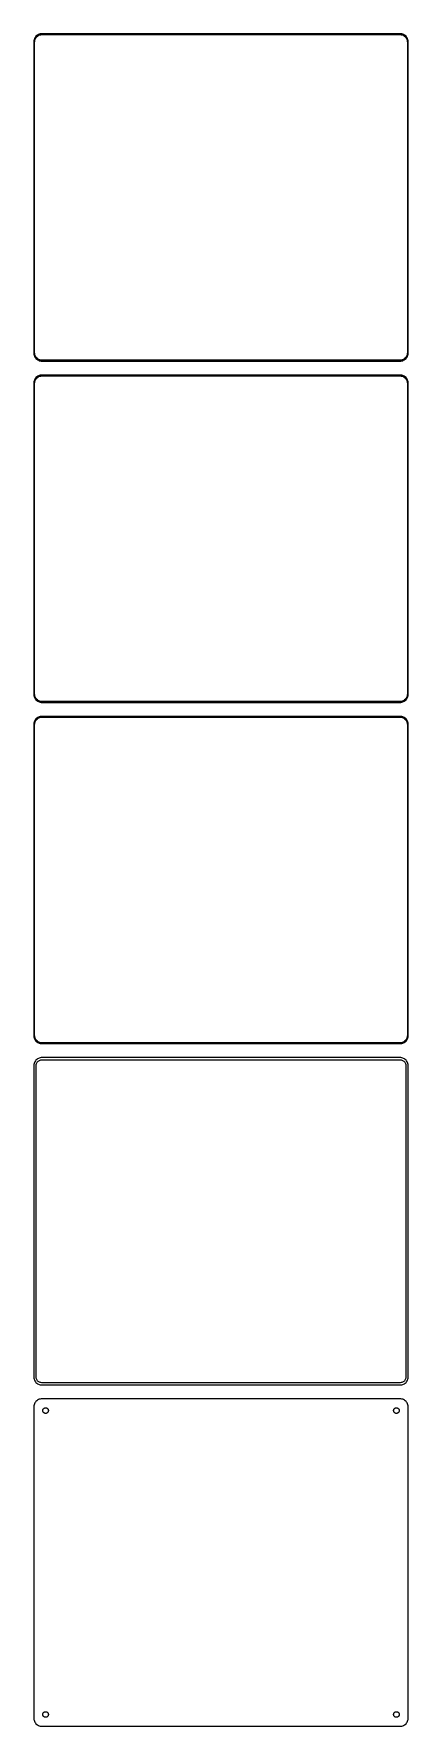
# Model space of a CAD drawing. Header units: metres. Extents: x -120 to 120, y 771 to 1857.
import ezdxf

# ---------------------------------------------------------------- set-up
doc = ezdxf.new("R2010")
doc.units = ezdxf.units.M

msp = doc.modelspace()

# ---------------------------------------------------------------- linework, layer by layer
for p, q in [((-119.961, 1852.63), (-120, 1852)), ((-120, 1852), (-120, 1652)), ((-119.843, 1853.24), (-119.961, 1852.63)), ((-119.649, 1853.84), (-119.843, 1853.24)), ((-119.382, 1854.41), (-119.649, 1853.84)), ((-119.5, 1851.75), (-119.463, 1852.35)), ((-119.5, 1652.25), (-119.5, 1851.75)), ((-119.463, 1852.35), (-119.351, 1852.93)), ((-119.045, 1854.94), (-119.382, 1854.41)), ((-119.351, 1852.93), (-119.166, 1853.5)), ((-119.166, 1853.5), (-118.912, 1854.04)), ((-118.645, 1855.42), (-119.045, 1854.94)), ((-118.912, 1854.04), (-118.593, 1854.54)), ((-118.187, 1855.85), (-118.645, 1855.42)), ((-118.593, 1854.54), (-118.213, 1855)), ((-118.213, 1855), (-117.778, 1855.41)), ((-117.679, 1856.22), (-118.187, 1855.85)), ((-117.778, 1855.41), (-117.295, 1855.76)), ((-117.129, 1856.52), (-117.679, 1856.22)), ((-117.295, 1855.76), (-116.772, 1856.05)), ((-116.545, 1856.76), (-117.129, 1856.52)), ((-116.772, 1856.05), (-116.218, 1856.27)), ((-115.937, 1856.91), (-116.545, 1856.76)), ((-116.218, 1856.27), (-115.64, 1856.42)), ((-115.314, 1856.99), (-115.937, 1856.91)), ((-115.64, 1856.42), (-115.048, 1856.49)), ((115.314, 1856.99), (-115.314, 1856.99)), ((-115.048, 1856.49), (115.048, 1856.49)), ((115.048, 1856.49), (115.64, 1856.42)), ((115.937, 1856.91), (115.314, 1856.99)), ((115.64, 1856.42), (116.218, 1856.27)), ((116.545, 1856.76), (115.937, 1856.91)), ((116.218, 1856.27), (116.772, 1856.05)), ((117.129, 1856.52), (116.545, 1856.76)), ((116.772, 1856.05), (117.295, 1855.76)), ((117.679, 1856.22), (117.129, 1856.52)), ((117.295, 1855.76), (117.778, 1855.41)), ((118.187, 1855.85), (117.679, 1856.22)), ((117.778, 1855.41), (118.213, 1855)), ((118.645, 1855.42), (118.187, 1855.85)), ((118.213, 1855), (118.593, 1854.54)), ((118.593, 1854.54), (118.912, 1854.04)), ((119.045, 1854.94), (118.645, 1855.42)), ((118.912, 1854.04), (119.166, 1853.5)), ((119.382, 1854.41), (119.045, 1854.94)), ((119.166, 1853.5), (119.351, 1852.93)), ((119.351, 1852.93), (119.463, 1852.35)), ((119.649, 1853.84), (119.382, 1854.41)), ((119.463, 1852.35), (119.5, 1851.75)), ((119.5, 1851.75), (119.5, 1652.25)), ((119.843, 1853.24), (119.649, 1853.84)), ((119.961, 1852.63), (119.843, 1853.24)), ((120, 1852), (119.961, 1852.63)), ((120, 1652), (120, 1852)), ((-120, 1652), (-119.961, 1651.37)), ((-119.961, 1651.37), (-119.843, 1650.76)), ((-119.843, 1650.76), (-119.649, 1650.16)), ((-119.463, 1651.65), (-119.5, 1652.25)), ((-119.351, 1651.07), (-119.463, 1651.65)), ((-119.166, 1650.5), (-119.351, 1651.07)), ((119.351, 1651.07), (119.166, 1650.5)), ((119.463, 1651.65), (119.351, 1651.07)), ((119.5, 1652.25), (119.463, 1651.65)), ((119.649, 1650.16), (119.843, 1650.76)), ((119.843, 1650.76), (119.961, 1651.37)), ((119.961, 1651.37), (120, 1652)), ((-119.649, 1650.16), (-119.382, 1649.59)), ((-119.382, 1649.59), (-119.045, 1649.06)), ((-118.912, 1649.96), (-119.166, 1650.5)), ((-119.045, 1649.06), (-118.645, 1648.58)), ((-118.593, 1649.46), (-118.912, 1649.96)), ((-118.645, 1648.58), (-118.187, 1648.15)), ((-118.213, 1649), (-118.593, 1649.46)), ((-117.778, 1648.59), (-118.213, 1649)), ((-118.187, 1648.15), (-117.679, 1647.78)), ((-117.295, 1648.24), (-117.778, 1648.59)), ((-117.679, 1647.78), (-117.129, 1647.48)), ((-116.772, 1647.95), (-117.295, 1648.24)), ((-117.129, 1647.48), (-116.545, 1647.24)), ((-116.218, 1647.73), (-116.772, 1647.95)), ((-116.545, 1647.24), (-115.937, 1647.09)), ((-115.64, 1647.58), (-116.218, 1647.73)), ((-115.937, 1647.09), (-115.314, 1647.01)), ((-115.048, 1647.51), (-115.64, 1647.58)), ((-115.314, 1647.01), (115.314, 1647.01)), ((115.048, 1647.51), (-115.048, 1647.51)), ((115.64, 1647.58), (115.048, 1647.51)), ((115.314, 1647.01), (115.937, 1647.09)), ((116.218, 1647.73), (115.64, 1647.58)), ((115.937, 1647.09), (116.545, 1647.24)), ((116.772, 1647.95), (116.218, 1647.73)), ((116.545, 1647.24), (117.129, 1647.48)), ((117.295, 1648.24), (116.772, 1647.95)), ((117.129, 1647.48), (117.679, 1647.78)), ((117.778, 1648.59), (117.295, 1648.24)), ((117.679, 1647.78), (118.187, 1648.15)), ((118.213, 1649), (117.778, 1648.59)), ((118.187, 1648.15), (118.645, 1648.58)), ((118.593, 1649.46), (118.213, 1649)), ((118.912, 1649.96), (118.593, 1649.46)), ((118.645, 1648.58), (119.045, 1649.06)), ((119.166, 1650.5), (118.912, 1649.96)), ((119.045, 1649.06), (119.382, 1649.59)), ((119.382, 1649.59), (119.649, 1650.16)), ((-119.961, 1633.63), (-120, 1633)), ((-120, 1633), (-120, 1433)), ((-119.843, 1634.24), (-119.961, 1633.63)), ((-119.649, 1634.84), (-119.843, 1634.24)), ((-119.382, 1635.41), (-119.649, 1634.84)), ((-119.5, 1632.75), (-119.463, 1633.35)), ((-119.5, 1433.25), (-119.5, 1632.75)), ((-119.463, 1633.35), (-119.351, 1633.93)), ((-119.045, 1635.94), (-119.382, 1635.41)), ((-119.351, 1633.93), (-119.166, 1634.5)), ((-119.166, 1634.5), (-118.912, 1635.04)), ((-118.645, 1636.42), (-119.045, 1635.94)), ((-118.912, 1635.04), (-118.593, 1635.54)), ((-118.187, 1636.85), (-118.645, 1636.42)), ((-118.593, 1635.54), (-118.213, 1636)), ((-118.213, 1636), (-117.778, 1636.41)), ((-117.679, 1637.22), (-118.187, 1636.85)), ((-117.778, 1636.41), (-117.295, 1636.76)), ((-117.129, 1637.52), (-117.679, 1637.22)), ((-117.295, 1636.76), (-116.772, 1637.05)), ((-116.545, 1637.76), (-117.129, 1637.52)), ((-116.772, 1637.05), (-116.218, 1637.27)), ((-115.937, 1637.91), (-116.545, 1637.76)), ((-116.218, 1637.27), (-115.64, 1637.42)), ((-115.314, 1637.99), (-115.937, 1637.91)), ((-115.64, 1637.42), (-115.048, 1637.49)), ((115.314, 1637.99), (-115.314, 1637.99)), ((-115.048, 1637.49), (115.048, 1637.49)), ((115.048, 1637.49), (115.64, 1637.42)), ((115.937, 1637.91), (115.314, 1637.99)), ((115.64, 1637.42), (116.218, 1637.27)), ((116.545, 1637.76), (115.937, 1637.91)), ((116.218, 1637.27), (116.772, 1637.05)), ((117.129, 1637.52), (116.545, 1637.76)), ((116.772, 1637.05), (117.295, 1636.76)), ((117.679, 1637.22), (117.129, 1637.52)), ((117.295, 1636.76), (117.778, 1636.41)), ((118.187, 1636.85), (117.679, 1637.22)), ((117.778, 1636.41), (118.213, 1636)), ((118.645, 1636.42), (118.187, 1636.85)), ((118.213, 1636), (118.593, 1635.54)), ((118.593, 1635.54), (118.912, 1635.04)), ((119.045, 1635.94), (118.645, 1636.42)), ((118.912, 1635.04), (119.166, 1634.5)), ((119.382, 1635.41), (119.045, 1635.94)), ((119.166, 1634.5), (119.351, 1633.93)), ((119.351, 1633.93), (119.463, 1633.35)), ((119.649, 1634.84), (119.382, 1635.41)), ((119.463, 1633.35), (119.5, 1632.75)), ((119.5, 1632.75), (119.5, 1433.25)), ((119.843, 1634.24), (119.649, 1634.84)), ((119.961, 1633.63), (119.843, 1634.24)), ((120, 1633), (119.961, 1633.63)), ((120, 1433), (120, 1633)), ((-120, 1433), (-119.961, 1432.37)), ((-119.961, 1432.37), (-119.843, 1431.76)), ((-119.843, 1431.76), (-119.649, 1431.16)), ((-119.649, 1431.16), (-119.382, 1430.59)), ((-119.463, 1432.65), (-119.5, 1433.25)), ((-119.351, 1432.07), (-119.463, 1432.65)), ((-119.382, 1430.59), (-119.045, 1430.06)), ((-119.166, 1431.5), (-119.351, 1432.07)), ((-118.912, 1430.96), (-119.166, 1431.5)), ((-119.045, 1430.06), (-118.645, 1429.58)), ((-118.593, 1430.46), (-118.912, 1430.96)), ((-118.645, 1429.58), (-118.187, 1429.15)), ((-118.213, 1430), (-118.593, 1430.46)), ((-117.778, 1429.59), (-118.213, 1430)), ((-118.187, 1429.15), (-117.679, 1428.78)), ((-117.295, 1429.24), (-117.778, 1429.59)), ((-117.679, 1428.78), (-117.129, 1428.48)), ((-116.772, 1428.95), (-117.295, 1429.24)), ((-117.129, 1428.48), (-116.545, 1428.24)), ((-116.218, 1428.73), (-116.772, 1428.95)), ((-116.545, 1428.24), (-115.937, 1428.09)), ((-115.64, 1428.58), (-116.218, 1428.73)), ((-115.937, 1428.09), (-115.314, 1428.01)), ((-115.048, 1428.51), (-115.64, 1428.58)), ((-115.314, 1428.01), (115.314, 1428.01)), ((115.048, 1428.51), (-115.048, 1428.51)), ((115.64, 1428.58), (115.048, 1428.51)), ((115.314, 1428.01), (115.937, 1428.09)), ((116.218, 1428.73), (115.64, 1428.58)), ((115.937, 1428.09), (116.545, 1428.24)), ((116.772, 1428.95), (116.218, 1428.73)), ((116.545, 1428.24), (117.129, 1428.48)), ((117.295, 1429.24), (116.772, 1428.95)), ((117.129, 1428.48), (117.679, 1428.78)), ((117.778, 1429.59), (117.295, 1429.24)), ((117.679, 1428.78), (118.187, 1429.15)), ((118.213, 1430), (117.778, 1429.59)), ((118.187, 1429.15), (118.645, 1429.58)), ((118.593, 1430.46), (118.213, 1430)), ((118.912, 1430.96), (118.593, 1430.46)), ((118.645, 1429.58), (119.045, 1430.06)), ((119.166, 1431.5), (118.912, 1430.96)), ((119.045, 1430.06), (119.382, 1430.59)), ((119.351, 1432.07), (119.166, 1431.5)), ((119.463, 1432.65), (119.351, 1432.07)), ((119.382, 1430.59), (119.649, 1431.16)), ((119.5, 1433.25), (119.463, 1432.65)), ((119.649, 1431.16), (119.843, 1431.76)), ((119.843, 1431.76), (119.961, 1432.37)), ((119.961, 1432.37), (120, 1433)), ((-119.961, 1414.63), (-120, 1414)), ((-120, 1414), (-120, 1214)), ((-119.843, 1415.24), (-119.961, 1414.63)), ((-119.649, 1415.84), (-119.843, 1415.24)), ((-119.382, 1416.41), (-119.649, 1415.84)), ((-119.5, 1413.75), (-119.463, 1414.35)), ((-119.5, 1214.25), (-119.5, 1413.75)), ((-119.463, 1414.35), (-119.351, 1414.93)), ((-119.045, 1416.94), (-119.382, 1416.41)), ((-119.351, 1414.93), (-119.166, 1415.5)), ((-119.166, 1415.5), (-118.912, 1416.04)), ((-118.645, 1417.42), (-119.045, 1416.94)), ((-118.912, 1416.04), (-118.593, 1416.54)), ((-118.187, 1417.85), (-118.645, 1417.42)), ((-118.593, 1416.54), (-118.213, 1417)), ((-118.213, 1417), (-117.778, 1417.41)), ((-117.679, 1418.22), (-118.187, 1417.85)), ((-117.778, 1417.41), (-117.295, 1417.76)), ((-117.129, 1418.52), (-117.679, 1418.22)), ((-117.295, 1417.76), (-116.772, 1418.05)), ((-116.545, 1418.76), (-117.129, 1418.52)), ((-116.772, 1418.05), (-116.218, 1418.27)), ((-115.937, 1418.91), (-116.545, 1418.76)), ((-116.218, 1418.27), (-115.64, 1418.42)), ((-115.314, 1418.99), (-115.937, 1418.91)), ((-115.64, 1418.42), (-115.048, 1418.49)), ((115.314, 1418.99), (-115.314, 1418.99)), ((-115.048, 1418.49), (115.048, 1418.49)), ((115.048, 1418.49), (115.64, 1418.42)), ((115.937, 1418.91), (115.314, 1418.99)), ((115.64, 1418.42), (116.218, 1418.27)), ((116.545, 1418.76), (115.937, 1418.91)), ((116.218, 1418.27), (116.772, 1418.05)), ((117.129, 1418.52), (116.545, 1418.76)), ((116.772, 1418.05), (117.295, 1417.76)), ((117.679, 1418.22), (117.129, 1418.52)), ((117.295, 1417.76), (117.778, 1417.41)), ((118.187, 1417.85), (117.679, 1418.22)), ((117.778, 1417.41), (118.213, 1417)), ((118.645, 1417.42), (118.187, 1417.85)), ((118.213, 1417), (118.593, 1416.54)), ((118.593, 1416.54), (118.912, 1416.04)), ((119.045, 1416.94), (118.645, 1417.42)), ((118.912, 1416.04), (119.166, 1415.5)), ((119.382, 1416.41), (119.045, 1416.94)), ((119.166, 1415.5), (119.351, 1414.93)), ((119.351, 1414.93), (119.463, 1414.35)), ((119.649, 1415.84), (119.382, 1416.41)), ((119.463, 1414.35), (119.5, 1413.75)), ((119.5, 1413.75), (119.5, 1214.25)), ((119.843, 1415.24), (119.649, 1415.84)), ((119.961, 1414.63), (119.843, 1415.24)), ((120, 1414), (119.961, 1414.63)), ((120, 1214), (120, 1414)), ((-120, 1214), (-119.961, 1213.37)), ((-119.961, 1213.37), (-119.843, 1212.76)), ((-119.843, 1212.76), (-119.649, 1212.16)), ((-119.649, 1212.16), (-119.382, 1211.59)), ((-119.463, 1213.65), (-119.5, 1214.25)), ((-119.351, 1213.07), (-119.463, 1213.65)), ((-119.382, 1211.59), (-119.045, 1211.06)), ((-119.166, 1212.5), (-119.351, 1213.07)), ((-118.912, 1211.96), (-119.166, 1212.5)), ((-119.045, 1211.06), (-118.645, 1210.58)), ((-118.593, 1211.46), (-118.912, 1211.96)), ((-118.645, 1210.58), (-118.187, 1210.15)), ((-118.213, 1211), (-118.593, 1211.46)), ((-117.778, 1210.59), (-118.213, 1211)), ((-118.187, 1210.15), (-117.679, 1209.78)), ((-117.295, 1210.24), (-117.778, 1210.59)), ((-117.679, 1209.78), (-117.129, 1209.48)), ((-116.772, 1209.95), (-117.295, 1210.24)), ((-117.129, 1209.48), (-116.545, 1209.24)), ((-116.218, 1209.73), (-116.772, 1209.95)), ((-116.545, 1209.24), (-115.937, 1209.09)), ((-115.64, 1209.58), (-116.218, 1209.73)), ((-115.937, 1209.09), (-115.314, 1209.01)), ((-115.048, 1209.51), (-115.64, 1209.58)), ((-115.314, 1209.01), (115.314, 1209.01)), ((115.048, 1209.51), (-115.048, 1209.51)), ((115.64, 1209.58), (115.048, 1209.51)), ((115.314, 1209.01), (115.937, 1209.09)), ((116.218, 1209.73), (115.64, 1209.58)), ((115.937, 1209.09), (116.545, 1209.24)), ((116.772, 1209.95), (116.218, 1209.73)), ((116.545, 1209.24), (117.129, 1209.48)), ((117.295, 1210.24), (116.772, 1209.95)), ((117.129, 1209.48), (117.679, 1209.78)), ((117.778, 1210.59), (117.295, 1210.24)), ((117.679, 1209.78), (118.187, 1210.15)), ((118.213, 1211), (117.778, 1210.59)), ((118.187, 1210.15), (118.645, 1210.58)), ((118.593, 1211.46), (118.213, 1211)), ((118.912, 1211.96), (118.593, 1211.46)), ((118.645, 1210.58), (119.045, 1211.06)), ((119.166, 1212.5), (118.912, 1211.96)), ((119.045, 1211.06), (119.382, 1211.59)), ((119.351, 1213.07), (119.166, 1212.5)), ((119.463, 1213.65), (119.351, 1213.07)), ((119.382, 1211.59), (119.649, 1212.16)), ((119.5, 1214.25), (119.463, 1213.65)), ((119.649, 1212.16), (119.843, 1212.76)), ((119.843, 1212.76), (119.961, 1213.37)), ((119.961, 1213.37), (120, 1214)), ((-119.961, 1195.63), (-120, 1195)), ((-120, 1195), (-120, 995)), ((-119.843, 1196.24), (-119.961, 1195.63)), ((-119.649, 1196.84), (-119.843, 1196.24)), ((-119.382, 1197.41), (-119.649, 1196.84)), ((-119.045, 1197.94), (-119.382, 1197.41)), ((-118.645, 1198.42), (-119.045, 1197.94)), ((-118.187, 1198.85), (-118.645, 1198.42)), ((-118.619, 1194.75), (-118.589, 1195.23)), ((-118.619, 995.25), (-118.619, 1194.75)), ((-118.589, 1195.23), (-118.498, 1195.71)), ((-118.498, 1195.71), (-118.348, 1196.17)), ((-118.348, 1196.17), (-118.141, 1196.61)), ((-117.679, 1199.22), (-118.187, 1198.85)), ((-118.141, 1196.61), (-117.88, 1197.02)), ((-117.88, 1197.02), (-117.571, 1197.4)), ((-117.129, 1199.52), (-117.679, 1199.22)), ((-117.571, 1197.4), (-117.216, 1197.73)), ((-117.216, 1197.73), (-116.823, 1198.02)), ((-116.545, 1199.76), (-117.129, 1199.52)), ((-116.823, 1198.02), (-116.398, 1198.25)), ((-115.937, 1199.91), (-116.545, 1199.76)), ((-116.398, 1198.25), (-115.946, 1198.43)), ((-115.946, 1198.43), (-115.475, 1198.55)), ((-115.314, 1199.99), (-115.937, 1199.91)), ((-115.475, 1198.55), (-114.993, 1198.61)), ((115.314, 1199.99), (-115.314, 1199.99)), ((-114.993, 1198.61), (114.993, 1198.61)), ((114.993, 1198.61), (115.475, 1198.55)), ((115.937, 1199.91), (115.314, 1199.99)), ((115.475, 1198.55), (115.946, 1198.43)), ((116.545, 1199.76), (115.937, 1199.91)), ((115.946, 1198.43), (116.398, 1198.25)), ((116.398, 1198.25), (116.823, 1198.02)), ((117.129, 1199.52), (116.545, 1199.76)), ((116.823, 1198.02), (117.216, 1197.73)), ((117.679, 1199.22), (117.129, 1199.52)), ((117.216, 1197.73), (117.571, 1197.4)), ((117.571, 1197.4), (117.88, 1197.02)), ((118.187, 1198.85), (117.679, 1199.22)), ((117.88, 1197.02), (118.141, 1196.61)), ((118.141, 1196.61), (118.348, 1196.17)), ((118.645, 1198.42), (118.187, 1198.85)), ((118.348, 1196.17), (118.498, 1195.71)), ((118.498, 1195.71), (118.589, 1195.23)), ((118.589, 1195.23), (118.619, 1194.75)), ((118.619, 1194.75), (118.619, 995.25)), ((119.045, 1197.94), (118.645, 1198.42)), ((119.382, 1197.41), (119.045, 1197.94)), ((119.649, 1196.84), (119.382, 1197.41)), ((119.843, 1196.24), (119.649, 1196.84)), ((119.961, 1195.63), (119.843, 1196.24)), ((120, 1195), (119.961, 1195.63)), ((120, 995), (120, 1195)), ((-120, 995), (-119.961, 994.373)), ((-119.961, 994.373), (-119.843, 993.757)), ((-119.843, 993.757), (-119.649, 993.159)), ((-119.649, 993.159), (-119.382, 992.591)), ((-119.382, 992.591), (-119.045, 992.061)), ((-119.045, 992.061), (-118.645, 991.577)), ((-118.645, 991.577), (-118.187, 991.147)), ((-118.589, 994.765), (-118.619, 995.25)), ((-118.498, 994.288), (-118.589, 994.765)), ((-118.348, 993.826), (-118.498, 994.288)), ((-118.141, 993.386), (-118.348, 993.826)), ((-118.187, 991.147), (-117.679, 990.778)), ((-117.88, 992.976), (-118.141, 993.386)), ((-117.571, 992.601), (-117.88, 992.976)), ((-117.679, 990.778), (-117.129, 990.476)), ((-117.216, 992.269), (-117.571, 992.601)), ((-116.823, 991.983), (-117.216, 992.269)), ((-117.129, 990.476), (-116.545, 990.245)), ((-116.398, 991.749), (-116.823, 991.983)), ((-116.545, 990.245), (-115.937, 990.089)), ((-115.946, 991.57), (-116.398, 991.749)), ((-115.475, 991.449), (-115.946, 991.57)), ((-115.937, 990.089), (-115.314, 990.01)), ((-114.993, 991.388), (-115.475, 991.449)), ((-115.314, 990.01), (115.314, 990.01)), ((114.993, 991.388), (-114.993, 991.388)), ((115.475, 991.449), (114.993, 991.388)), ((115.314, 990.01), (115.937, 990.089)), ((115.946, 991.57), (115.475, 991.449)), ((115.937, 990.089), (116.545, 990.245)), ((116.398, 991.749), (115.946, 991.57)), ((116.823, 991.983), (116.398, 991.749)), ((116.545, 990.245), (117.129, 990.476)), ((117.216, 992.269), (116.823, 991.983)), ((117.129, 990.476), (117.679, 990.778)), ((117.571, 992.601), (117.216, 992.269)), ((117.88, 992.976), (117.571, 992.601)), ((117.679, 990.778), (118.187, 991.147)), ((118.141, 993.386), (117.88, 992.976)), ((118.348, 993.826), (118.141, 993.386)), ((118.187, 991.147), (118.645, 991.577)), ((118.498, 994.288), (118.348, 993.826)), ((118.589, 994.765), (118.498, 994.288)), ((118.619, 995.25), (118.589, 994.765)), ((118.645, 991.577), (119.045, 992.061)), ((119.045, 992.061), (119.382, 992.591)), ((119.382, 992.591), (119.649, 993.159)), ((119.649, 993.159), (119.843, 993.757)), ((119.843, 993.757), (119.961, 994.373)), ((119.961, 994.373), (120, 995)), ((-119.649, 977.841), (-119.843, 977.243)), ((-119.382, 978.409), (-119.649, 977.841)), ((-119.045, 978.939), (-119.382, 978.409)), ((-118.645, 979.423), (-119.045, 978.939)), ((-118.187, 979.853), (-118.645, 979.423)), ((-117.679, 980.222), (-118.187, 979.853)), ((-117.129, 980.524), (-117.679, 980.222)), ((-116.545, 980.755), (-117.129, 980.524)), ((-115.937, 980.911), (-116.545, 980.755)), ((-115.314, 980.99), (-115.937, 980.911)), ((115.314, 980.99), (-115.314, 980.99)), ((115.937, 980.911), (115.314, 980.99)), ((116.545, 980.755), (115.937, 980.911)), ((117.129, 980.524), (116.545, 980.755)), ((117.679, 980.222), (117.129, 980.524)), ((118.187, 979.853), (117.679, 980.222)), ((118.645, 979.423), (118.187, 979.853)), ((119.045, 978.939), (118.645, 979.423)), ((119.382, 978.409), (119.045, 978.939)), ((119.649, 977.841), (119.382, 978.409)), ((119.843, 977.243), (119.649, 977.841)), ((-119.961, 976.627), (-120, 976)), ((-120, 976), (-120, 776)), ((-119.843, 977.243), (-119.961, 976.627)), ((-114.3, 973.5), (-114.286, 973.726)), ((-114.286, 973.274), (-114.3, 973.5)), ((-114.286, 973.726), (-114.243, 973.948)), ((-114.243, 973.052), (-114.286, 973.274)), ((-114.243, 973.948), (-114.174, 974.163)), ((-114.174, 972.837), (-114.243, 973.052)), ((-114.174, 974.163), (-114.077, 974.367)), ((-114.077, 972.633), (-114.174, 972.837)), ((-114.077, 974.367), (-113.956, 974.558)), ((-113.956, 972.442), (-114.077, 972.633)), ((-113.956, 974.558), (-113.812, 974.732)), ((-113.812, 972.268), (-113.956, 972.442)), ((-113.812, 974.732), (-113.647, 974.887)), ((-113.647, 972.113), (-113.812, 972.268)), ((-113.647, 974.887), (-113.464, 975.02)), ((-113.464, 971.98), (-113.647, 972.113)), ((-113.464, 975.02), (-113.266, 975.129)), ((-113.266, 971.871), (-113.464, 971.98)), ((-113.266, 975.129), (-113.056, 975.212)), ((-113.056, 971.788), (-113.266, 971.871)), ((-113.056, 975.212), (-112.837, 975.268)), ((-112.837, 971.732), (-113.056, 971.788)), ((-112.837, 975.268), (-112.613, 975.296)), ((-112.613, 971.704), (-112.837, 971.732)), ((-112.613, 975.296), (-112.387, 975.296)), ((-112.387, 971.704), (-112.613, 971.704)), ((-112.387, 975.296), (-112.163, 975.268)), ((-112.163, 971.732), (-112.387, 971.704)), ((-112.163, 975.268), (-111.944, 975.212)), ((-111.944, 971.788), (-112.163, 971.732)), ((-111.944, 975.212), (-111.734, 975.129)), ((-111.734, 971.871), (-111.944, 971.788)), ((-111.734, 975.129), (-111.536, 975.02)), ((-111.536, 971.98), (-111.734, 971.871)), ((-111.536, 975.02), (-111.353, 974.887)), ((-111.353, 972.113), (-111.536, 971.98)), ((-111.353, 974.887), (-111.188, 974.732)), ((-111.188, 972.268), (-111.353, 972.113)), ((-111.188, 974.732), (-111.044, 974.558)), ((-111.044, 972.442), (-111.188, 972.268)), ((-111.044, 974.558), (-110.923, 974.367)), ((-110.923, 972.633), (-111.044, 972.442)), ((-110.923, 974.367), (-110.826, 974.163)), ((-110.826, 972.837), (-110.923, 972.633)), ((-110.826, 974.163), (-110.757, 973.948)), ((-110.757, 973.052), (-110.826, 972.837)), ((-110.757, 973.948), (-110.714, 973.726)), ((-110.714, 973.274), (-110.757, 973.052)), ((-110.714, 973.726), (-110.7, 973.5)), ((-110.7, 973.5), (-110.714, 973.274)), ((110.7, 973.5), (110.714, 973.726)), ((110.714, 973.274), (110.7, 973.5)), ((110.714, 973.726), (110.757, 973.948)), ((110.757, 973.052), (110.714, 973.274)), ((110.757, 973.948), (110.826, 974.163)), ((110.826, 972.837), (110.757, 973.052)), ((110.826, 974.163), (110.923, 974.367)), ((110.923, 972.633), (110.826, 972.837)), ((110.923, 974.367), (111.044, 974.558)), ((111.044, 972.442), (110.923, 972.633)), ((111.044, 974.558), (111.188, 974.732)), ((111.188, 972.268), (111.044, 972.442)), ((111.188, 974.732), (111.353, 974.887)), ((111.353, 972.113), (111.188, 972.268)), ((111.353, 974.887), (111.536, 975.02)), ((111.536, 971.98), (111.353, 972.113)), ((111.536, 975.02), (111.734, 975.129)), ((111.734, 971.871), (111.536, 971.98)), ((111.734, 975.129), (111.944, 975.212)), ((111.944, 971.788), (111.734, 971.871)), ((111.944, 975.212), (112.163, 975.268)), ((112.163, 971.732), (111.944, 971.788)), ((112.163, 975.268), (112.387, 975.296)), ((112.387, 971.704), (112.163, 971.732)), ((112.387, 975.296), (112.613, 975.296)), ((112.613, 971.704), (112.387, 971.704)), ((112.613, 975.296), (112.837, 975.268)), ((112.837, 971.732), (112.613, 971.704)), ((112.837, 975.268), (113.056, 975.212)), ((113.056, 971.788), (112.837, 971.732)), ((113.056, 975.212), (113.266, 975.129)), ((113.266, 971.871), (113.056, 971.788)), ((113.266, 975.129), (113.464, 975.02)), ((113.464, 971.98), (113.266, 971.871)), ((113.464, 975.02), (113.647, 974.887)), ((113.647, 972.113), (113.464, 971.98)), ((113.647, 974.887), (113.812, 974.732)), ((113.812, 972.268), (113.647, 972.113)), ((113.812, 974.732), (113.956, 974.558)), ((113.956, 972.442), (113.812, 972.268)), ((113.956, 974.558), (114.077, 974.367)), ((114.077, 972.633), (113.956, 972.442)), ((114.077, 974.367), (114.174, 974.163)), ((114.174, 972.837), (114.077, 972.633)), ((114.174, 974.163), (114.243, 973.948)), ((114.243, 973.052), (114.174, 972.837)), ((114.243, 973.948), (114.286, 973.726)), ((114.286, 973.274), (114.243, 973.052)), ((114.286, 973.726), (114.3, 973.5)), ((114.3, 973.5), (114.286, 973.274)), ((119.961, 976.627), (119.843, 977.243)), ((120, 976), (119.961, 976.627)), ((120, 776), (120, 976)), ((-120, 776), (-119.961, 775.373)), ((-119.961, 775.373), (-119.843, 774.757)), ((-119.843, 774.757), (-119.649, 774.159)), ((-119.649, 774.159), (-119.382, 773.591)), ((-119.382, 773.591), (-119.045, 773.061)), ((-119.045, 773.061), (-118.645, 772.577)), ((-118.645, 772.577), (-118.187, 772.147)), ((-118.187, 772.147), (-117.679, 771.778)), ((-117.679, 771.778), (-117.129, 771.476)), ((-117.129, 771.476), (-116.545, 771.245)), ((-116.545, 771.245), (-115.937, 771.089)), ((-115.937, 771.089), (-115.314, 771.01)), ((-114.3, 778.5), (-114.286, 778.726)), ((-114.286, 778.274), (-114.3, 778.5)), ((-114.286, 778.726), (-114.243, 778.948)), ((-114.243, 778.052), (-114.286, 778.274)), ((-114.243, 778.948), (-114.174, 779.163)), ((-114.174, 777.837), (-114.243, 778.052)), ((-114.174, 779.163), (-114.077, 779.367)), ((-114.077, 777.633), (-114.174, 777.837)), ((-114.077, 779.367), (-113.956, 779.558)), ((-113.956, 777.442), (-114.077, 777.633)), ((-113.956, 779.558), (-113.812, 779.732)), ((-113.812, 777.268), (-113.956, 777.442)), ((-113.812, 779.732), (-113.647, 779.887)), ((-113.647, 777.113), (-113.812, 777.268)), ((-113.647, 779.887), (-113.464, 780.02)), ((-113.464, 776.98), (-113.647, 777.113)), ((-113.464, 780.02), (-113.266, 780.129)), ((-113.266, 776.871), (-113.464, 776.98)), ((-113.266, 780.129), (-113.056, 780.212)), ((-113.056, 776.788), (-113.266, 776.871)), ((-113.056, 780.212), (-112.837, 780.268)), ((-112.837, 776.732), (-113.056, 776.788)), ((-112.837, 780.268), (-112.613, 780.296)), ((-112.613, 776.704), (-112.837, 776.732)), ((-112.613, 780.296), (-112.387, 780.296)), ((-112.387, 776.704), (-112.613, 776.704)), ((-112.387, 780.296), (-112.163, 780.268)), ((-112.163, 776.732), (-112.387, 776.704)), ((-112.163, 780.268), (-111.944, 780.212)), ((-111.944, 776.788), (-112.163, 776.732)), ((-111.944, 780.212), (-111.734, 780.129)), ((-111.734, 776.871), (-111.944, 776.788)), ((-111.734, 780.129), (-111.536, 780.02)), ((-111.536, 776.98), (-111.734, 776.871)), ((-111.536, 780.02), (-111.353, 779.887)), ((-111.353, 777.113), (-111.536, 776.98)), ((-111.353, 779.887), (-111.188, 779.732)), ((-111.188, 777.268), (-111.353, 777.113)), ((-111.188, 779.732), (-111.044, 779.558)), ((-111.044, 777.442), (-111.188, 777.268)), ((-111.044, 779.558), (-110.923, 779.367)), ((-110.923, 777.633), (-111.044, 777.442)), ((-110.923, 779.367), (-110.826, 779.163)), ((-110.826, 777.837), (-110.923, 777.633)), ((-110.826, 779.163), (-110.757, 778.948)), ((-110.757, 778.052), (-110.826, 777.837)), ((-110.757, 778.948), (-110.714, 778.726)), ((-110.714, 778.274), (-110.757, 778.052)), ((-110.714, 778.726), (-110.7, 778.5)), ((-110.7, 778.5), (-110.714, 778.274)), ((110.7, 778.5), (110.714, 778.726)), ((110.714, 778.274), (110.7, 778.5)), ((110.714, 778.726), (110.757, 778.948)), ((110.757, 778.052), (110.714, 778.274)), ((110.757, 778.948), (110.826, 779.163)), ((110.826, 777.837), (110.757, 778.052)), ((110.826, 779.163), (110.923, 779.367)), ((110.923, 777.633), (110.826, 777.837)), ((110.923, 779.367), (111.044, 779.558)), ((111.044, 777.442), (110.923, 777.633)), ((111.044, 779.558), (111.188, 779.732)), ((111.188, 777.268), (111.044, 777.442)), ((111.188, 779.732), (111.353, 779.887)), ((111.353, 777.113), (111.188, 777.268)), ((111.353, 779.887), (111.536, 780.02)), ((111.536, 776.98), (111.353, 777.113)), ((111.536, 780.02), (111.734, 780.129)), ((111.734, 776.871), (111.536, 776.98)), ((111.734, 780.129), (111.944, 780.212)), ((111.944, 776.788), (111.734, 776.871)), ((111.944, 780.212), (112.163, 780.268)), ((112.163, 776.732), (111.944, 776.788)), ((112.163, 780.268), (112.387, 780.296)), ((112.387, 776.704), (112.163, 776.732)), ((112.387, 780.296), (112.613, 780.296)), ((112.613, 776.704), (112.387, 776.704)), ((112.613, 780.296), (112.837, 780.268)), ((112.837, 776.732), (112.613, 776.704)), ((112.837, 780.268), (113.056, 780.212)), ((113.056, 776.788), (112.837, 776.732)), ((113.056, 780.212), (113.266, 780.129)), ((113.266, 776.871), (113.056, 776.788)), ((113.266, 780.129), (113.464, 780.02)), ((113.464, 776.98), (113.266, 776.871)), ((113.464, 780.02), (113.647, 779.887)), ((113.647, 777.113), (113.464, 776.98)), ((113.647, 779.887), (113.812, 779.732)), ((113.812, 777.268), (113.647, 777.113)), ((113.812, 779.732), (113.956, 779.558)), ((113.956, 777.442), (113.812, 777.268)), ((113.956, 779.558), (114.077, 779.367)), ((114.077, 777.633), (113.956, 777.442)), ((114.077, 779.367), (114.174, 779.163)), ((114.174, 777.837), (114.077, 777.633)), ((114.174, 779.163), (114.243, 778.948)), ((114.243, 778.052), (114.174, 777.837)), ((114.243, 778.948), (114.286, 778.726)), ((114.286, 778.274), (114.243, 778.052)), ((114.286, 778.726), (114.3, 778.5)), ((114.3, 778.5), (114.286, 778.274)), ((115.314, 771.01), (115.937, 771.089)), ((115.937, 771.089), (116.545, 771.245)), ((116.545, 771.245), (117.129, 771.476)), ((117.129, 771.476), (117.679, 771.778)), ((117.679, 771.778), (118.187, 772.147)), ((118.187, 772.147), (118.645, 772.577)), ((118.645, 772.577), (119.045, 773.061)), ((119.045, 773.061), (119.382, 773.591)), ((119.382, 773.591), (119.649, 774.159)), ((119.649, 774.159), (119.843, 774.757)), ((119.843, 774.757), (119.961, 775.373)), ((119.961, 775.373), (120, 776)), ((-115.314, 771.01), (115.314, 771.01))]:
    msp.add_line(p, q)

doc.saveas('drawing.dxf')
